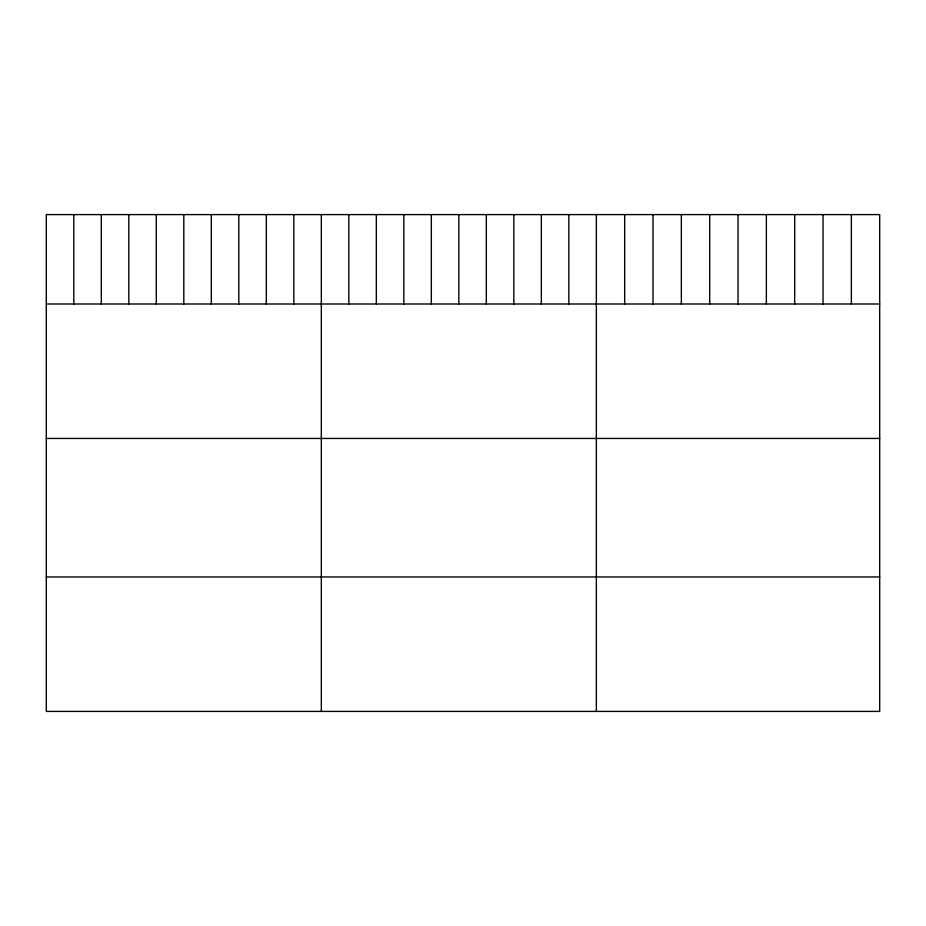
<?xml version="1.0" encoding="UTF-8"?>
<svg xmlns="http://www.w3.org/2000/svg" width="926" height="926" viewBox="0 0 926 926"><rect width="100%" height="100%" fill="white"/><g stroke="black" fill="none" stroke-linecap="round" stroke-linejoin="round"><path stroke-width="1.39" d="M879.7 303.994L879.7 711.411L46.3 711.411L46.3 214.589L879.7 214.589L879.7 303.994L46.3 303.994M46.3 438.449L879.7 438.449M46.3 576.967L879.7 576.967M851.364 214.589L851.364 303.994M823.029 214.589L823.029 303.994M794.693 214.589L794.693 303.994M766.358 214.589L766.358 303.994M738.022 214.589L738.022 303.994M709.686 214.589L709.686 303.994M681.351 214.589L681.351 303.994M653.015 214.589L653.015 303.994M624.68 214.589L624.68 303.994M596.344 214.589L596.344 711.411M568.842 214.589L568.842 303.994M541.34 214.589L541.34 303.994M513.837 214.589L513.837 303.994M486.335 214.589L486.335 303.994M458.833 214.589L458.833 303.994M431.331 214.589L431.331 303.994M403.829 214.589L403.829 303.994M376.326 214.589L376.326 303.994M348.824 214.589L348.824 303.994M321.322 214.589L321.322 711.411M293.82 214.589L293.82 303.994M266.318 214.589L266.318 303.994M238.815 214.589L238.815 303.994M211.313 214.589L211.313 303.994M183.811 214.589L183.811 303.994M156.309 214.589L156.309 303.994M128.807 214.589L128.807 303.994M101.304 214.589L101.304 303.994M73.802 214.589L73.802 303.994"/></g></svg>
